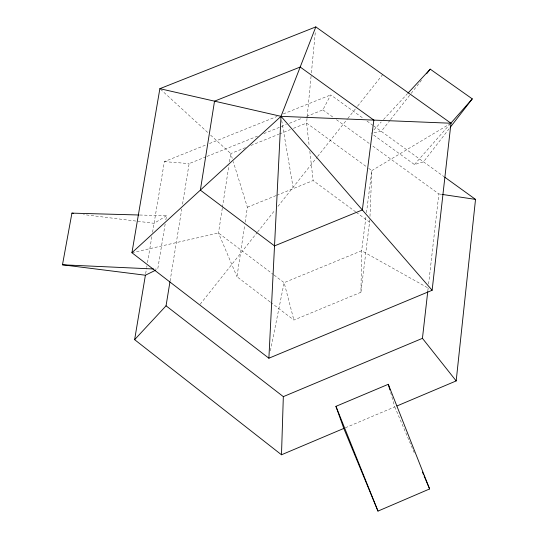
<?xml version="1.0" encoding="UTF-8"?>
<svg xmlns="http://www.w3.org/2000/svg" width="538" height="538" viewBox="0 0 538 538"><rect width="100%" height="100%" fill="white"/><g stroke="black" fill="none" stroke-linecap="round" stroke-linejoin="round"><path stroke-width="0.4" stroke-dasharray="2.69 2.02" d="M270.728 302.423L293.896 320.056L360.924 292.275L361.644 250.728L365.941 216.861M360.924 292.275L369.855 219.76M369.989 216.431L371.819 170.607L367.111 167.177M311.078 76.235L306.586 123.067L309.249 146.39M311.401 72.892L315.329 31.917M427.845 290.762L428.221 287.42M428.604 284.077L438.847 193.922L371.718 145.267M366.465 212.732L371.819 170.607L450.259 123.666M270.069 301.919L236.969 276.727L244.655 225.435M245.146 222.127L247.379 207.238L233.236 161.575M222.315 208.172L218.482 232.994L236.969 276.727M222.443 207.345L228.966 165.146M229.477 161.837L230.755 153.559L209.181 133.814M170.082 281.011L181.75 209.08M182.55 204.117L189.127 163.606L206.236 156.733M165.166 223.976L157.715 269.175L155.206 269.061M165.845 219.867L166.524 215.758L138.898 214.992M145.657 273.654L146.578 268.153M146.706 267.366L146.968 265.792M147.499 262.645L151.877 236.404M152.563 232.308L164.372 161.608L206.357 144.776M270.379 350.823L284.125 282.652L361.644 250.728L428.497 288.233M306.566 116.437L322.894 109.873L330.736 94.91L362.975 118.172M449.176 128.703L423.507 161.851L414.435 164.534L371.624 133.572M390.037 120.243L381.281 131.38L371.738 132.953M390.554 119.591L410.649 94.042M411.16 93.39L421.462 80.29M200.183 304.239L257.077 232.645M257.594 231.986L274.824 210.311M277.951 206.37L317.05 157.163M317.575 156.511L347.266 119.14M347.783 118.488L357.165 106.685M357.683 106.033L382.686 74.56M414.435 164.534L449.694 124.513M373.796 130.008L381.207 122.018M383.486 119.557L407.421 93.746M166.524 215.758L154.07 223.31L83.538 214.575M345.349 427.784L394.764 406.889L390.601 392.37M247.379 207.238L276.007 195.617M276.781 195.301L313.143 180.539L355.605 211.831M209.464 143.532L277.097 116.416M283.318 113.921L330.736 94.91M207.016 156.423L257.567 136.114M263.788 133.619L286.344 124.56M289.451 123.31L301.899 118.306M245.456 147.647L230.755 153.559L232.241 158.367M250.876 145.468L278.731 134.271M279.504 133.955L290.338 129.597M293.432 128.353L306.586 123.067L366.439 166.686M131.931 252.732L218.482 232.994L273.405 274.541M164.372 161.608L189.127 163.606M438.847 193.922L442.108 194.413M367.01 121.084L373.123 125.495M373.802 125.986L444.173 176.767M322.894 109.873L333.742 117.741M336.458 119.705L371.038 144.769M356.277 212.328L369.761 222.261M274.077 275.053L284.125 282.652L293.896 320.056M160.485 89.247L208.562 133.249M394.764 406.889L414.307 452.902M281.717 120.472L293.089 187.325M309.821 151.386L313.143 180.539"/><path stroke-width="0.81" d="M343.809 428.43L377.979 511.1L429.613 488.948L388.288 384.3L335.941 406.345L343.809 428.43L281.488 454.778L283.331 396.634L166.054 305.813L169.947 281.838M268.886 358.214L281.011 116.343L315.813 26.9L450.978 123.236L432.128 290.271L268.886 358.214L131.931 252.732L159.867 88.683L315.813 26.9M397.024 405.934L456.184 380.924L475.525 199.39L444.852 177.258M456.184 380.924L422.438 338.341L427.75 291.596M281.488 454.778L134.635 339.666L145.394 275.227L155.543 270.244M145.394 275.227L62.475 264.797L71.924 213.135L138.898 214.992M450.205 127.378L472.277 98.878L430.225 69.153L407.992 93.128M426.614 73.74L430.225 69.153M450.797 123.263L472.277 98.878M134.635 339.666L166.054 305.813M131.931 252.732L281.011 116.343L450.978 123.236M283.331 396.634L422.438 338.341M62.475 264.797L153.538 268.98M71.924 213.135L73.585 213.344M442.108 194.413L475.525 199.39M159.867 88.683L281.011 116.343L432.128 290.271M422.444 472.075L423.426 474.375M424.079 475.908L429.613 488.948M335.941 406.345L377.979 511.1M388.288 384.3L389.909 389.949M373.836 120.108L362.343 209.954L274.514 245.893L200.358 190.136L214.528 101.164L300.197 67.035L373.836 120.108"/></g></svg>
